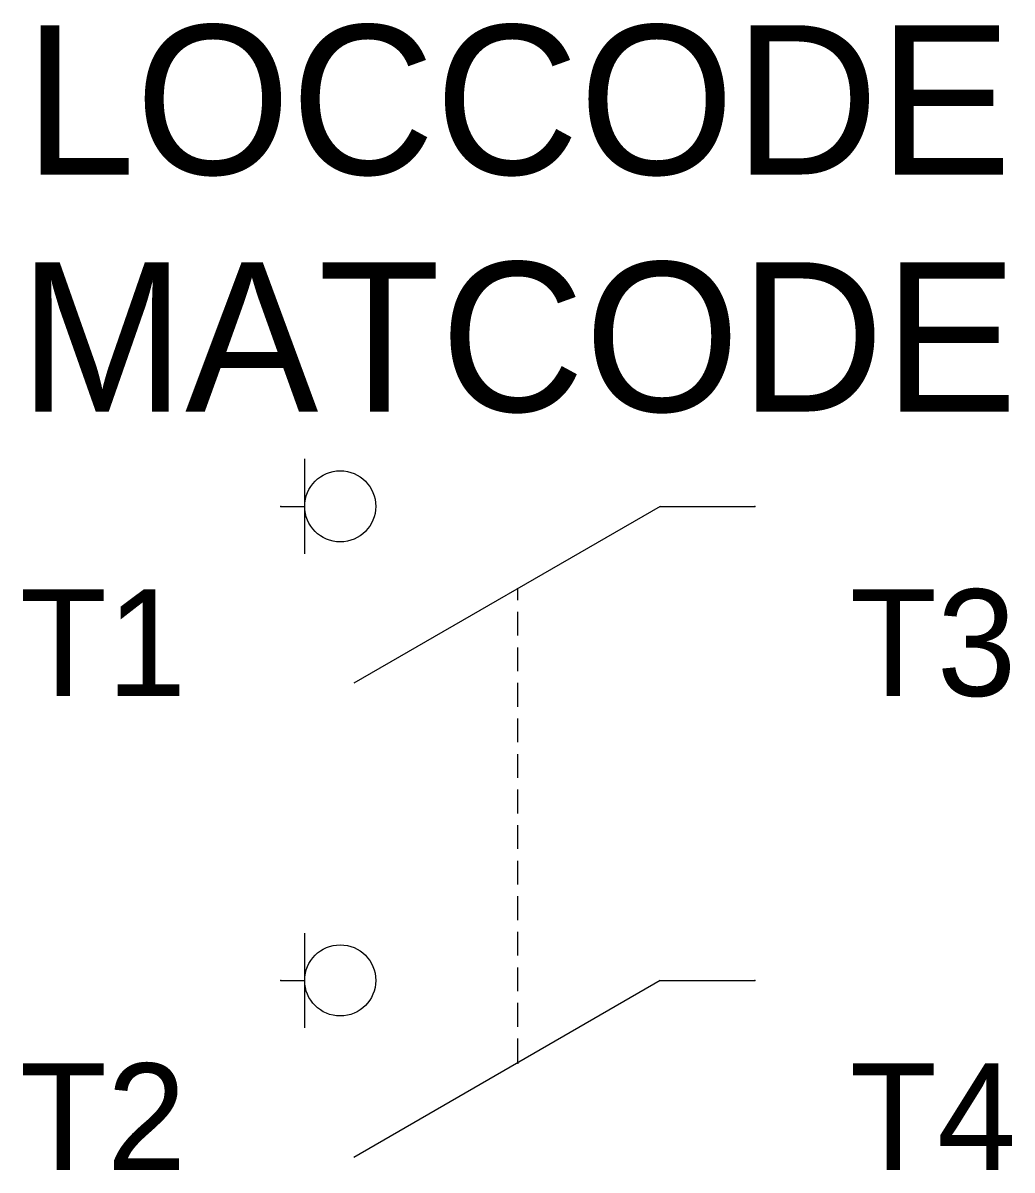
# Model space of a CAD drawing. Extents: x -10.4 to 10.4, y -4 to 20.2.
import ezdxf
from ezdxf.enums import TextEntityAlignment as Align

# ---------------------------------------------------------------- set-up
doc = ezdxf.new("R2010")
doc.units = 0
doc.header["$MEASUREMENT"] = 0
doc.linetypes.add('DASHED', pattern=[0.75, 0.5, -0.25])
doc.layers.get('0').update_dxf_attribs({"linetype": 'CONTINUOUS'})
for name, color, linetype in [('A', 7, 'CONTINUOUS'), ('C', 6, 'CONTINUOUS'), ('T2', 1, 'CONTINUOUS')]:
    doc.layers.add(name, color=color, linetype=linetype)

msp = doc.modelspace()

# ---------------------------------------------------------------- linework, layer by layer
for p, q in [((-4.5, 9), (-4.5, 11)), ((-5, 10), (-4.5, 10)), ((3, 10), (-3.464, 6.268)), ((3, 10), (5, 10)), ((-4.5, -1), (-4.5, 1)), ((-5, 0), (-4.5, 0)), ((3, 0), (-3.464, -3.732)), ((3, 0), (5, 0))]:
    msp.add_line(p, q)
at = {"linetype": 'DASHED'}
msp.add_line((0, -1.726), (0, 8.274), dxfattribs=at)
for centre in [(-3.75, 10), (-3.75, 0)]:
    msp.add_circle(centre, 0.75)
at = {"layer": 'A', "color": 1}
msp.add_point((-0.006, -1.743), dxfattribs=at)
at = {"layer": 'C', "color": 3}
msp.add_point((-5, 10), dxfattribs=at)
at = {"layer": 'C', "color": 4}
msp.add_point((5, 10), dxfattribs=at)
at = {"layer": 'C', "color": 2}
msp.add_point((-5, 0), dxfattribs=at)
at = {"layer": 'C', "color": 1}
msp.add_point((5, 0), dxfattribs=at)

# ---------------------------------------------------------------- texts
at = {"linetype": 'Continuous'}
for tag, p in [('LOCCODE', (0, 17)), ('MATCODE', (0, 12))]:
    msp.add_attdef(tag, text='', height=3.15, dxfattribs=at).set_placement(p, align=Align.CENTER)
at = {"layer": 'T2', "linetype": 'Continuous'}
for tag, p in [('T1', (-7, 6)), ('T2', (-7, -4))]:
    msp.add_attdef(tag, text='', height=2.25, dxfattribs=at).set_placement(p, align=Align.RIGHT)
for tag, p in [('T3', (7, 6)), ('T4', (7, -4))]:
    msp.add_attdef(tag, p, '', height=2.25, dxfattribs=at)

doc.saveas('drawing.dxf')
